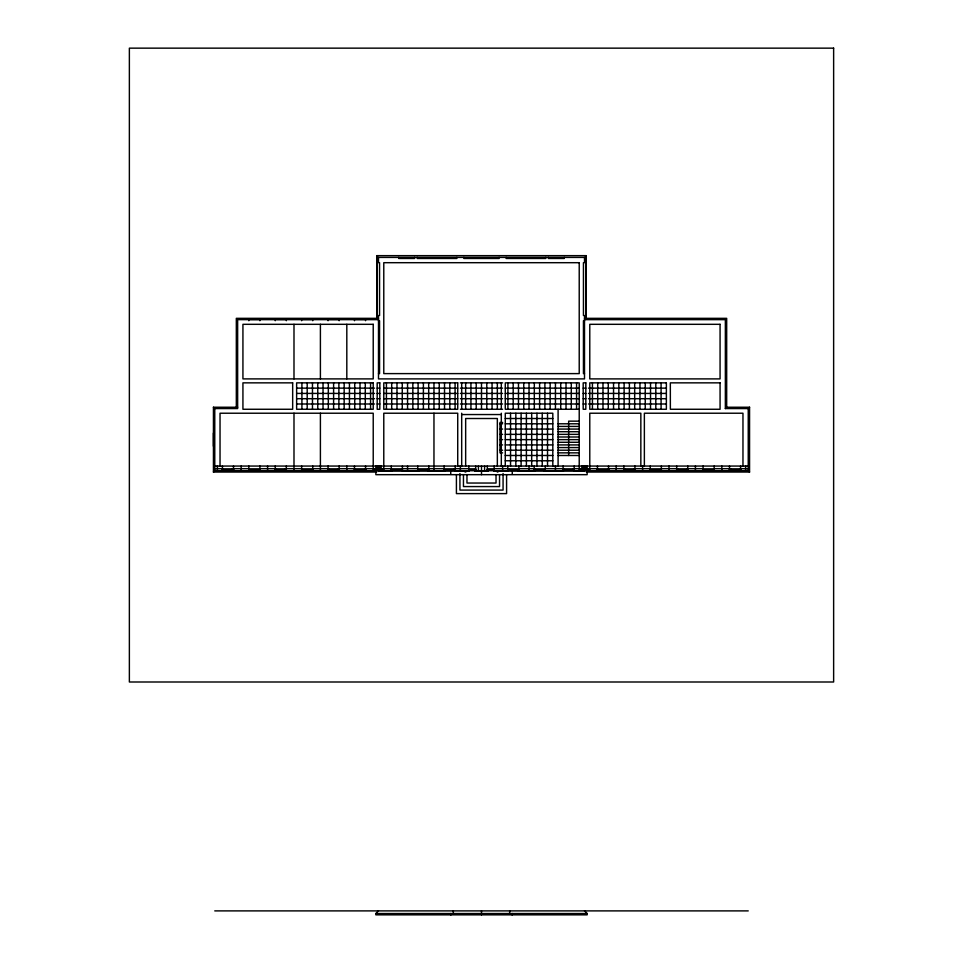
<?xml version="1.0" encoding="UTF-8"?>
<svg xmlns="http://www.w3.org/2000/svg" width="963" height="963" viewBox="0 0 963 963"><rect width="100%" height="100%" fill="white"/><g stroke="black" fill="none" stroke-linecap="round" stroke-linejoin="round"><path stroke-width="1.44" d="M450.78 474.338L450.684 470.714M237.644 407.241L213.437 407.241L213.437 472.039L214.761 470.714L748.239 470.714L749.563 472.039L749.563 407.241L726.68 407.241L725.356 408.565L748.239 408.565L749.563 407.241M586.262 318.332L586.262 255.652L585.817 318.332M466.14 471.376L469.318 471.063M584.505 910.89L587.141 913.526L587.141 914.85L375.859 914.85L375.859 913.526L378.495 910.89M376.738 318.332L376.738 255.652L586.262 255.652M376.738 257.41L586.262 257.41M378.495 318.332L236.32 318.332L236.32 407.241M584.505 318.332L726.68 318.332L726.68 407.241M378.495 319.644L237.644 319.644L237.644 408.565L214.761 408.565L213.437 407.241M584.505 319.644L725.356 319.644L725.356 408.565M378.495 320.787L379.554 320.787L379.554 373.608L378.495 373.608M584.505 320.787L583.446 320.787L583.446 373.608L584.505 373.608M460.326 382.853L502.674 382.853M296.628 388.137L374.535 388.137M377.183 388.137L379.819 388.137M383.78 388.137L457.726 388.137M460.374 388.137L502.626 388.137M505.274 388.137L579.22 388.137M583.181 388.137L585.817 388.137M588.465 388.137L666.372 388.137M296.628 393.422L374.535 393.422M377.183 393.422L379.819 393.422M383.78 393.422L457.726 393.422M460.374 393.422L502.626 393.422M505.274 393.422L579.22 393.422M583.181 393.422L585.817 393.422M588.465 393.422L666.372 393.422M296.628 398.706L374.535 398.706M377.183 398.706L379.819 398.706M383.78 398.706L457.726 398.706M460.374 398.706L502.626 398.706M505.274 398.706L579.22 398.706M583.181 398.706L585.817 398.706M588.465 398.706L666.372 398.706M296.628 403.991L374.535 403.991M377.183 403.991L379.819 403.991M383.78 403.991L457.726 403.991M460.374 403.991L502.626 403.991M505.274 403.991L579.22 403.991M583.181 403.991L585.817 403.991M588.465 403.991L666.372 403.991M460.374 409.263L502.626 409.263M579.22 409.263L505.274 409.263L505.274 382.853L579.22 382.853L579.22 470.016L583.181 470.016L583.181 466.056M461.686 414.547L501.314 414.547M505.274 418.508L552.81 418.508M579.22 421.156L568.652 421.156L568.652 455.487M502.626 422.468L499.99 422.468L499.99 452.851L502.626 452.851M499.99 423.792L502.626 423.792M505.274 423.792L552.81 423.792M558.095 423.792L579.22 423.792M558.095 426.428L579.22 426.428M499.99 429.077L502.626 429.077M505.274 429.077L552.81 429.077M558.095 429.077L579.22 429.077M558.095 431.713L579.22 431.713M213.437 433.037L213.437 446.242M499.99 434.361L502.626 434.361M505.274 434.361L552.81 434.361M558.095 434.361L579.22 434.361M558.095 436.997L579.22 436.997M499.99 439.634L502.626 439.634M505.274 439.634L552.81 439.634M558.095 439.634L579.22 439.634M558.095 442.282L579.22 442.282M499.99 444.918L502.626 444.918M505.274 444.918L552.81 444.918M558.095 444.918L579.22 444.918M558.095 447.566L579.22 447.566M499.99 450.203L502.626 450.203M505.274 450.203L552.81 450.203M558.095 450.203L579.22 450.203M558.095 452.851L579.22 452.851M505.274 455.487L552.81 455.487M558.095 455.487L579.22 455.487M505.274 460.771L552.81 460.771M214.761 466.056L748.239 466.056M214.761 468.692L223.344 468.692M232.252 468.692L248.502 468.692M260.239 468.692L276.381 468.692M285.18 468.692L301.323 468.692M313.059 468.692L329.202 468.692M338.001 468.692L354.143 468.692M365.88 468.692L391.207 468.692M401.607 468.692L417.822 468.692M428.09 468.692L444.232 468.692M454.5 468.692L469.354 468.692M493.646 468.692L508.5 468.692M518.768 468.692L534.91 468.692M545.178 468.692L564.366 468.692M573.274 468.692L597.12 468.692M608.857 468.692L624.999 468.692M633.798 468.692L649.941 468.692M661.677 468.692L677.82 468.692M686.619 468.692L702.761 468.692M714.498 468.692L730.748 468.692M739.656 468.692L748.239 468.692M222.417 469.125L233.503 469.125M248.827 469.125L259.926 469.125M275.237 469.125L286.336 469.125M301.648 469.125L312.746 469.125M328.058 469.125L339.157 469.125M354.468 469.125L365.567 469.125M391.303 469.125L402.402 469.125M417.713 469.125L428.812 469.125M444.124 469.125L455.222 469.125M468.825 469.125L475.686 469.125M487.314 469.125L494.175 469.125M507.778 469.125L518.876 469.125M534.188 469.125L545.287 469.125M563.102 469.125L574.201 469.125M597.433 469.137L608.532 469.137M623.855 469.125L634.942 469.125M650.266 469.125L661.352 469.125M676.676 469.125L687.763 469.125M703.086 469.125L714.173 469.125M729.497 469.125L740.583 469.125M222.549 469.487L233.371 469.487M248.96 469.487L259.793 469.487M275.37 469.487L286.204 469.487M301.78 469.487L312.614 469.487M328.19 469.487L339.024 469.487M354.601 469.487L365.434 469.487M391.435 469.487L402.269 469.487M417.846 469.487L428.679 469.487M444.256 469.487L455.09 469.487M468.957 469.487L475.553 469.487M487.447 469.487L494.043 469.487M507.91 469.487L518.744 469.487M534.321 469.487L545.154 469.487M563.235 469.487L574.068 469.487M597.566 469.487L608.399 469.487M623.988 469.487L634.81 469.487M650.398 469.487L661.22 469.487M676.808 469.487L687.63 469.487M703.219 469.487L714.04 469.487M729.629 469.487L740.451 469.487M222.417 469.655L233.503 469.655M248.827 469.655L259.926 469.655M275.237 469.655L286.336 469.655M301.648 469.655L312.746 469.655L312.614 468.957M328.058 469.655L339.157 469.655M354.468 469.655L365.567 469.655L365.434 468.957M402.402 469.655L391.303 469.655L391.435 468.957M417.713 469.655L428.812 469.655M444.124 469.655L455.222 469.655M468.825 469.655L475.686 469.655L475.553 468.957M487.314 469.655L494.175 469.655M507.778 469.655L518.876 469.655M534.188 469.655L545.287 469.655M563.102 469.655L574.201 469.655M597.433 469.655L608.532 469.655M623.855 469.655L634.942 469.655M661.352 469.655L650.266 469.655L650.398 468.957M676.676 469.655L687.763 469.655M714.173 469.655L703.086 469.655L703.219 468.957M729.497 469.655L740.583 469.655M475.048 471.063L487.952 471.063M493.682 471.063L496.559 470.979M378.495 471.16L392.037 471.16M402.57 471.16L419.11 471.16M428.138 471.16L444.689 471.16M455.21 471.16L469.089 471.244M474.855 471.16L488.145 471.16M493.911 471.244L507.79 471.16M518.311 471.16L534.862 471.16M543.89 471.16L563.439 471.16M573.972 471.16L584.505 471.16M213.437 472.039L376.617 472.039M586.383 472.039L749.563 472.039M214.761 910.89L748.239 910.89M375.859 913.526L587.141 913.526M376.738 255.652L377.183 318.332M512.22 474.338L512.316 470.714M312.734 470.714L312.734 466.056M748.239 408.565L748.239 470.714M745.603 465.707L745.603 470.714M742.967 466.056L742.967 413.223L644.367 413.223L644.367 466.056M742.569 470.714L727.51 470.714M740.583 466.056L740.583 470.931M729.629 468.957L729.629 469.655M729.497 466.056L729.497 470.931M721.829 466.056L721.829 470.714M716.159 470.714L701.1 470.714M714.173 466.056L714.173 470.931M714.04 468.957L714.04 469.655M703.086 466.056L703.086 470.931M695.418 466.056L695.418 470.714M689.749 470.714L674.69 470.714M687.763 466.056L687.763 470.931M687.63 468.957L687.63 469.655M676.676 466.056L676.676 470.931M669.008 466.056L669.008 470.714M663.338 470.714L648.28 470.714M661.352 466.056L661.352 470.931M661.087 382.853L661.087 409.263M655.803 382.853L655.803 409.263M650.531 382.853L650.531 409.263M650.266 466.056L650.266 470.931M645.246 382.853L645.246 409.263M642.598 465.827L642.598 470.714M640.84 466.056L640.84 413.223L589.777 413.223L589.777 470.016L585.817 470.016L585.817 466.056M639.962 382.853L639.962 409.263M636.928 470.714L621.869 470.714M634.942 466.056L634.942 470.931M634.81 468.957L634.81 469.655M634.677 382.853L634.677 409.263M629.393 382.853L629.393 409.263M624.12 382.853L624.12 409.263M623.988 468.957L623.988 469.655M623.855 466.056L623.855 470.931M618.836 382.853L618.836 409.263M616.188 466.056L616.188 470.714M613.551 382.853L613.551 409.263M610.518 470.714L595.459 470.714M608.532 466.056L608.532 470.931M608.267 382.853L608.267 409.263M608.399 468.957L608.399 469.655M602.982 382.853L602.982 409.263M597.71 382.853L597.71 409.263M597.445 466.056L597.433 470.931M592.426 382.853L592.426 409.263M587.141 466.056L587.141 474.675L375.859 474.675L375.859 466.056M584.505 257.41L584.505 262.694L583.446 262.694L583.446 315.515L584.505 315.515L584.505 378.892L378.495 378.892L378.495 315.515L379.554 315.515L379.554 262.694L378.495 262.694L378.495 257.41M584.505 465.707L584.505 471.425M581.857 466.056L581.857 470.714M576.572 382.853L576.572 409.263M576.187 470.714L561.128 470.714M574.201 466.056L574.201 470.931M574.068 468.957L574.068 469.655M571.3 382.853L571.3 409.263M566.015 382.853L566.015 409.263M564.258 257.41L564.258 258.469L548.404 258.469L548.404 257.41M563.102 466.056L563.102 470.931M560.731 382.853L560.731 409.263M558.095 409.263L558.095 466.056M555.446 382.853L555.446 409.263M555.446 465.707L555.446 470.714M552.81 466.056L552.81 413.223L505.274 413.223L505.274 466.056M550.162 382.853L550.162 409.263M547.526 413.223L547.526 466.056M547.261 470.714L532.202 470.714M545.768 257.41L545.768 258.469L506.153 258.469L506.153 257.41M545.287 466.056L545.287 470.931M545.154 468.957L545.154 469.655M544.889 382.853L544.889 409.263M542.241 413.223L542.241 466.056M539.605 382.853L539.605 409.263M536.957 413.223L536.957 466.056M534.321 382.853L534.321 409.263M534.321 468.957L534.321 469.655M534.188 466.056L534.188 470.931M531.684 413.223L531.684 466.056M529.036 382.853L529.036 409.263M529.036 466.056L529.036 470.714M526.4 413.223L526.4 466.056M523.752 382.853L523.752 409.263M521.115 413.223L521.115 466.056M520.851 470.714L505.792 470.714M518.876 466.056L518.876 470.931M518.744 468.957L518.744 469.655M518.479 382.853L518.479 409.263M515.831 413.223L515.831 466.056M513.195 382.853L513.195 409.263M512.316 913.526L512.316 914.85L509.668 913.526L509.668 910.89M510.546 413.223L510.546 466.056M507.91 382.853L507.91 409.263M507.91 468.957L507.91 469.655M507.778 466.056L507.778 470.931M506.586 474.915L506.586 493.61L456.414 493.61L456.414 474.915M503.071 473.543L503.071 490.083L459.929 490.083L459.929 473.543M502.626 465.815L502.626 470.714M501.314 382.853L501.314 409.263M501.314 413.223L501.314 466.056M499.544 474.94L499.544 486.568L463.456 486.568L463.456 474.94M499.111 257.41L499.111 258.469L463.889 258.469L463.889 257.41M497.967 470.714L497.967 471.858M497.702 470.714L497.702 471.858M497.341 382.853L497.341 409.263M497.341 466.056L497.341 418.508L465.659 418.508L465.659 466.056M497.257 470.714L497.257 471.425M496.992 470.714L496.992 471.425M496.559 470.714L496.559 471.593M496.029 474.783L496.029 483.041L466.971 483.041L466.971 474.783M494.175 466.056L494.175 470.714M494.043 468.957L494.043 469.655M492.069 382.853L492.069 409.263M487.314 466.056L487.314 470.714M486.784 382.853L486.784 409.263M484.582 466.056L484.582 470.714M481.5 382.853L481.5 409.263M481.5 466.056L481.5 474.675M481.5 910.89L481.5 914.85M478.418 466.056L478.418 470.714M476.216 382.853L476.216 409.263M475.686 466.056L475.686 470.714M470.931 382.853L470.931 409.263M468.825 466.056L468.825 470.714M466.441 470.714L466.441 471.593M466.008 470.714L466.008 471.425M465.659 382.853L465.659 409.263M465.743 470.714L465.743 471.425M465.298 470.714L465.298 471.858M465.033 470.714L465.033 471.858M461.686 382.853L461.686 409.263M461.686 413.223L461.686 466.056M460.374 465.695L460.374 470.714M457.726 466.056L457.726 413.223L383.78 413.223L383.78 470.016L379.819 470.016L379.819 466.056M457.208 470.714L442.149 470.714M456.847 257.41L456.847 258.469L417.232 258.469L417.232 257.41M455.222 466.056L455.222 470.931M455.09 382.853L455.09 409.263M455.09 468.957L455.09 469.655M453.332 910.89L453.332 913.526L450.684 914.85L450.684 913.526M449.805 382.853L449.805 409.263M444.521 382.853L444.521 409.263M444.124 466.056L444.124 470.931M439.248 382.853L439.248 409.263M433.964 382.853L433.964 409.263M433.964 413.223L433.964 470.714M430.798 470.714L415.739 470.714M428.679 382.853L428.679 409.263M428.812 466.056L428.812 470.931M423.395 382.853L423.395 409.263M418.111 382.853L418.111 409.263M417.846 468.957L417.846 469.655M417.713 466.056L417.713 470.931M414.596 257.41L414.596 258.469L398.742 258.469L398.742 257.41M412.838 382.853L412.838 409.263M407.554 382.853L407.554 409.263M407.554 466.056L407.554 470.714M404.376 470.714L389.329 470.714M402.402 466.056L402.402 470.931M402.269 382.853L402.269 409.263M402.269 468.957L402.269 469.655M396.985 382.853L396.985 409.263M391.7 382.853L391.7 409.263M391.303 466.056L391.303 470.931M386.428 382.853L386.428 409.263M381.143 466.056L381.143 470.714M378.495 465.707L378.495 471.425M377.183 466.056L377.183 470.016L373.223 470.016L373.223 413.223L220.033 413.223L220.033 466.056M370.574 382.853L370.574 409.263M367.541 470.714L352.482 470.714M365.555 320.703L365.555 319.427L354.468 319.427L354.468 320.703M365.555 466.056L365.567 470.931M365.29 382.853L365.29 409.263M360.018 382.853L360.018 409.263M354.733 382.853L354.733 409.263M354.468 466.056L354.468 470.931M349.449 382.853L349.449 409.263M346.812 324.314L346.812 378.892M346.812 466.056L346.812 470.714M344.164 382.853L344.164 409.263M341.131 470.714L326.072 470.714M339.145 320.703L339.145 319.427L328.058 319.427L328.058 320.703M339.145 466.056L339.145 470.931M338.88 382.853L338.88 409.263M333.607 382.853L333.607 409.263M328.323 382.853L328.323 409.263M328.19 468.957L328.19 469.655M328.058 466.056L328.058 470.931M323.038 382.853L323.038 409.263M320.402 324.314L320.402 378.892M320.402 413.223L320.402 470.714M317.754 382.853L317.754 409.263M314.72 470.714L299.662 470.714M312.734 320.703L312.734 319.427L301.648 319.427L301.648 320.703M312.469 382.853L312.469 409.263M307.197 382.853L307.197 409.263M301.913 382.853L301.913 409.263M301.78 468.957L301.78 469.655M301.648 466.056L301.648 470.931M293.992 324.314L293.992 378.892M293.992 413.223L293.992 470.714M288.31 470.714L273.251 470.714M286.324 320.703L286.324 319.427L275.237 319.427L275.237 320.703M286.324 466.056L286.324 470.931M286.204 468.957L286.204 469.655M275.237 466.056L275.237 470.931M267.582 466.056L267.582 470.714M261.9 470.714L246.841 470.714M259.914 320.703L259.914 319.427L248.827 319.427L248.827 320.703M259.914 466.056L259.914 470.931M248.96 468.957L248.96 469.655M248.827 466.056L248.827 470.931M241.171 466.056L241.171 470.714M235.49 470.714L220.431 470.714M233.503 466.056L233.503 470.931M233.371 468.957L233.371 469.655M222.549 468.957L222.549 469.655M222.417 466.056L222.417 470.931M217.397 465.707L217.397 470.714M214.761 408.565L214.761 470.714M833.633 48.15L129.367 48.15L129.367 681.997L833.633 681.997L833.633 48.15M579.22 262.694L383.78 262.694L383.78 373.608L579.22 373.608L579.22 262.694M373.223 324.314L242.929 324.314L242.929 378.892L373.223 378.892L373.223 324.314M720.071 324.314L589.777 324.314L589.777 378.892L720.071 378.892L720.071 324.314M292.668 382.853L242.929 382.853L242.929 409.263L292.668 409.263L292.668 382.853M373.223 382.853L296.628 382.853L296.628 409.263L373.223 409.263L373.223 382.853M379.819 382.853L377.183 382.853L377.183 409.263L379.819 409.263L379.819 382.853M457.726 382.853L383.78 382.853L383.78 409.263L457.726 409.263L457.726 382.853M585.817 382.853L583.181 382.853L583.181 409.263L585.817 409.263L585.817 382.853M666.372 382.853L589.777 382.853L589.777 409.263L666.372 409.263L666.372 382.853M720.071 382.853L670.332 382.853L670.368 409.263L720.071 409.263L720.071 382.853"/></g></svg>
